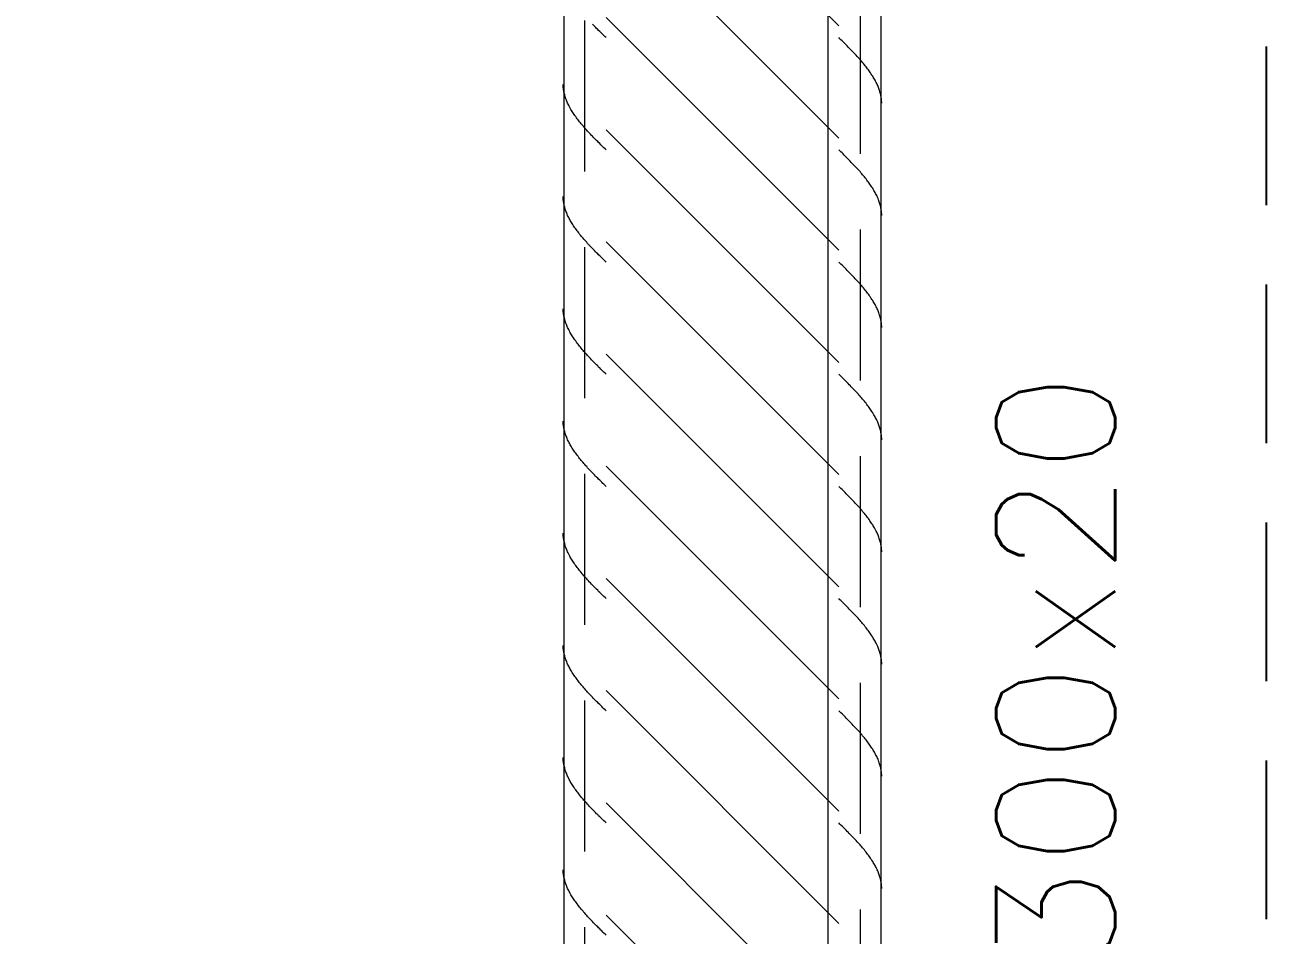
# Model space of a CAD drawing. Extents: x -58 to 5689, y 66 to 4123.
# Drawn here: x 5310.9 to 5428.3, y 3204.2 to 3290.3 of the extents above; entities that cross this region are included whole.
import ezdxf
from ezdxf.xclip import XClip

# ---------------------------------------------------------------- set-up
doc = ezdxf.new("R2010")
doc.units = 0
doc.header["$LTSCALE"] = 30
doc.header["$MEASUREMENT"] = 0
doc.header["$XCLIPFRAME"] = 0
doc.linetypes.add("EJE3-3'$0$DASHED", pattern=[0.75, 0.5, -0.25])
doc.linetypes.add("EJE3-3'$0$RLE-PROYECCION", pattern=[0.71438, 0.47625, -0.23813])
doc.layers.get('0').update_dxf_attribs({"linetype": 'CONTINUOUS'})
doc.layers.add("EJE3-3'$0$CORTES", color=5, linetype='CONTINUOUS')
doc.layers.add("EJE3-3'$0$RLA-ACHURADO", color=30, linetype="EJE3-3'$0$RLE-PROYECCION", lineweight=15, transparency=0.7)
for name, color, linetype, lineweight in [("EJE3-3'$0$RLA-CONTORNO", 30, 'CONTINUOUS', 15), ("EJE3-3'$0$RLA-EJES", 1, 'CONTINUOUS', 9), ("EJE3-3'$0$RLA-TEXTOS-1", 9, 'CONTINUOUS', 9)]:
    doc.layers.add(name, color=color, linetype=linetype, lineweight=lineweight)
doc.styles.add("EJE3-3'$0$RomanS", font='romans.shx', dxfattribs={"height": 11.25})

# ---------------------------------------------------------------- blocks, each defined once
blk = doc.blocks.new("EJE3-3'$0$RLA-COLUMNAS-CAJONES - P_M_ 300x300x20-465985-EJE 3-3_")
at = {"layer": "EJE3-3'$0$RLA-ACHURADO"}
for p, q in [((2582.48, 787), (2582.48, 1103)), ((2608.48, 1103), (2608.48, 787))]:
    blk.add_line(p, q, dxfattribs=at)
blk = doc.blocks.new("EJE3-3'$0$FP_1-EJE 3-3_")
at = {"layer": "EJE3-3'$0$RLA-CONTORNO"}
for p, q in [((2610.48, 787), (2610.48, 1103)), ((2606.58, 1056.73), (2606.48, 1056.83)), ((2606.68, 1056.63), (2606.58, 1056.73)), ((2606.78, 1056.53), (2606.68, 1056.63)), ((2606.88, 1056.43), (2606.78, 1056.53)), ((2606.97, 1056.34), (2606.88, 1056.43)), ((2607.07, 1056.24), (2606.97, 1056.34)), ((2607.17, 1056.14), (2607.07, 1056.24)), ((2607.27, 1056.04), (2607.17, 1056.14)), ((2607.37, 1055.94), (2607.27, 1056.04)), ((2607.46, 1055.84), (2607.37, 1055.94)), ((2607.56, 1055.75), (2607.46, 1055.84)), ((2607.66, 1055.65), (2607.56, 1055.75)), ((2607.75, 1055.55), (2607.66, 1055.65)), ((2607.84, 1055.45), (2607.75, 1055.55)), ((2607.94, 1055.35), (2607.84, 1055.45)), ((2608.03, 1055.26), (2607.94, 1055.35)), ((2608.12, 1055.16), (2608.03, 1055.26)), ((2608.21, 1055.06), (2608.12, 1055.16)), ((2608.3, 1054.96), (2608.21, 1055.06)), ((2608.39, 1054.86), (2608.3, 1054.96)), ((2608.48, 1054.76), (2608.39, 1054.86)), ((2608.56, 1054.67), (2608.48, 1054.76)), ((2608.65, 1054.57), (2608.56, 1054.67)), ((2608.73, 1054.47), (2608.65, 1054.57)), ((2608.81, 1054.37), (2608.73, 1054.47)), ((2608.89, 1054.27), (2608.81, 1054.37)), ((2608.97, 1054.18), (2608.89, 1054.27)), ((2609.05, 1054.08), (2608.97, 1054.18)), ((2609.13, 1053.98), (2609.05, 1054.08)), ((2609.2, 1053.88), (2609.13, 1053.98)), ((2609.28, 1053.78), (2609.2, 1053.88)), ((2609.35, 1053.68), (2609.28, 1053.78)), ((2609.42, 1053.59), (2609.35, 1053.68)), ((2609.48, 1053.49), (2609.42, 1053.59)), ((2609.55, 1053.39), (2609.48, 1053.49)), ((2609.61, 1053.29), (2609.55, 1053.39)), ((2609.68, 1053.19), (2609.61, 1053.29)), ((2609.74, 1053.1), (2609.68, 1053.19)), ((2609.8, 1053), (2609.74, 1053.1)), ((2609.85, 1052.9), (2609.8, 1053)), ((2609.91, 1052.8), (2609.85, 1052.9)), ((2609.96, 1052.7), (2609.91, 1052.8)), ((2610.01, 1052.6), (2609.96, 1052.7)), ((2610.06, 1052.51), (2610.01, 1052.6)), ((2610.1, 1052.41), (2610.06, 1052.51)), ((2610.15, 1052.31), (2610.1, 1052.41)), ((2610.19, 1052.21), (2610.15, 1052.31)), ((2610.23, 1052.11), (2610.19, 1052.21)), ((2610.26, 1052.02), (2610.23, 1052.11)), ((2610.3, 1051.92), (2610.26, 1052.02)), ((2610.33, 1051.82), (2610.3, 1051.92)), ((2610.36, 1051.72), (2610.33, 1051.82)), ((2610.39, 1051.62), (2610.36, 1051.72)), ((2610.41, 1051.52), (2610.39, 1051.62)), ((2610.44, 1051.43), (2610.41, 1051.52)), ((2610.46, 1051.33), (2610.44, 1051.43)), ((2610.48, 1051.23), (2610.46, 1051.33)), ((2610.49, 1051.13), (2610.48, 1051.23)), ((2610.51, 1051.03), (2610.49, 1051.13)), ((2610.52, 1050.94), (2610.51, 1051.03)), ((2610.52, 1050.84), (2610.52, 1050.94)), ((2610.53, 1050.74), (2610.52, 1050.84)), ((2610.53, 1050.64), (2610.53, 1050.74)), ((2606.58, 1046.12), (2606.48, 1046.22)), ((2606.68, 1046.02), (2606.58, 1046.12)), ((2606.78, 1045.93), (2606.68, 1046.02)), ((2606.88, 1045.83), (2606.78, 1045.93)), ((2606.97, 1045.73), (2606.88, 1045.83)), ((2607.07, 1045.63), (2606.97, 1045.73)), ((2607.17, 1045.53), (2607.07, 1045.63)), ((2607.27, 1045.43), (2607.17, 1045.53)), ((2607.37, 1045.34), (2607.27, 1045.43)), ((2607.46, 1045.24), (2607.37, 1045.34)), ((2607.56, 1045.14), (2607.46, 1045.24)), ((2607.66, 1045.04), (2607.56, 1045.14)), ((2607.75, 1044.94), (2607.66, 1045.04)), ((2607.84, 1044.85), (2607.75, 1044.94)), ((2607.94, 1044.75), (2607.84, 1044.85)), ((2608.03, 1044.65), (2607.94, 1044.75)), ((2608.12, 1044.55), (2608.03, 1044.65)), ((2608.21, 1044.45), (2608.12, 1044.55)), ((2608.3, 1044.35), (2608.21, 1044.45)), ((2608.39, 1044.26), (2608.3, 1044.35)), ((2608.48, 1044.16), (2608.39, 1044.26)), ((2608.56, 1044.06), (2608.48, 1044.16)), ((2608.65, 1043.96), (2608.56, 1044.06)), ((2608.73, 1043.86), (2608.65, 1043.96)), ((2608.81, 1043.77), (2608.73, 1043.86)), ((2608.89, 1043.67), (2608.81, 1043.77)), ((2608.97, 1043.57), (2608.89, 1043.67)), ((2609.05, 1043.47), (2608.97, 1043.57)), ((2609.13, 1043.37), (2609.05, 1043.47)), ((2609.2, 1043.27), (2609.13, 1043.37)), ((2609.28, 1043.18), (2609.2, 1043.27)), ((2609.35, 1043.08), (2609.28, 1043.18)), ((2609.42, 1042.98), (2609.35, 1043.08)), ((2609.48, 1042.88), (2609.42, 1042.98)), ((2609.55, 1042.78), (2609.48, 1042.88)), ((2609.61, 1042.69), (2609.55, 1042.78)), ((2609.68, 1042.59), (2609.61, 1042.69)), ((2609.74, 1042.49), (2609.68, 1042.59)), ((2609.8, 1042.39), (2609.74, 1042.49)), ((2609.85, 1042.29), (2609.8, 1042.39)), ((2609.91, 1042.19), (2609.85, 1042.29)), ((2609.96, 1042.1), (2609.91, 1042.19)), ((2610.01, 1042), (2609.96, 1042.1)), ((2610.06, 1041.9), (2610.01, 1042)), ((2610.1, 1041.8), (2610.06, 1041.9)), ((2610.15, 1041.7), (2610.1, 1041.8)), ((2610.19, 1041.61), (2610.15, 1041.7)), ((2610.23, 1041.51), (2610.19, 1041.61)), ((2610.26, 1041.41), (2610.23, 1041.51)), ((2610.3, 1041.31), (2610.26, 1041.41)), ((2610.33, 1041.21), (2610.3, 1041.31)), ((2610.36, 1041.11), (2610.33, 1041.21)), ((2610.39, 1041.02), (2610.36, 1041.11)), ((2610.41, 1040.92), (2610.39, 1041.02)), ((2610.44, 1040.82), (2610.41, 1040.92)), ((2610.46, 1040.72), (2610.44, 1040.82)), ((2610.48, 1040.62), (2610.46, 1040.72)), ((2610.49, 1040.53), (2610.48, 1040.62)), ((2610.51, 1040.43), (2610.49, 1040.53)), ((2610.52, 1040.33), (2610.51, 1040.43)), ((2610.52, 1040.23), (2610.52, 1040.33)), ((2610.53, 1040.13), (2610.52, 1040.23)), ((2610.53, 1040.03), (2610.53, 1040.13)), ((2606.58, 1035.51), (2606.48, 1035.61)), ((2606.68, 1035.42), (2606.58, 1035.51)), ((2606.78, 1035.32), (2606.68, 1035.42)), ((2606.88, 1035.22), (2606.78, 1035.32)), ((2606.97, 1035.12), (2606.88, 1035.22)), ((2607.07, 1035.02), (2606.97, 1035.12)), ((2607.17, 1034.93), (2607.07, 1035.02)), ((2607.27, 1034.83), (2607.17, 1034.93)), ((2607.37, 1034.73), (2607.27, 1034.83)), ((2607.46, 1034.63), (2607.37, 1034.73)), ((2607.56, 1034.53), (2607.46, 1034.63)), ((2607.66, 1034.43), (2607.56, 1034.53)), ((2607.75, 1034.34), (2607.66, 1034.43)), ((2607.84, 1034.24), (2607.75, 1034.34)), ((2607.94, 1034.14), (2607.84, 1034.24)), ((2608.03, 1034.04), (2607.94, 1034.14)), ((2608.12, 1033.94), (2608.03, 1034.04)), ((2608.21, 1033.85), (2608.12, 1033.94)), ((2608.3, 1033.75), (2608.21, 1033.85)), ((2608.39, 1033.65), (2608.3, 1033.75)), ((2608.48, 1033.55), (2608.39, 1033.65)), ((2608.56, 1033.45), (2608.48, 1033.55)), ((2608.65, 1033.35), (2608.56, 1033.45)), ((2608.73, 1033.26), (2608.65, 1033.35)), ((2608.81, 1033.16), (2608.73, 1033.26)), ((2608.89, 1033.06), (2608.81, 1033.16)), ((2608.97, 1032.96), (2608.89, 1033.06)), ((2609.05, 1032.86), (2608.97, 1032.96)), ((2609.13, 1032.77), (2609.05, 1032.86)), ((2609.2, 1032.67), (2609.13, 1032.77)), ((2609.28, 1032.57), (2609.2, 1032.67)), ((2609.35, 1032.47), (2609.28, 1032.57)), ((2609.42, 1032.37), (2609.35, 1032.47)), ((2609.48, 1032.28), (2609.42, 1032.37)), ((2609.55, 1032.18), (2609.48, 1032.28)), ((2609.61, 1032.08), (2609.55, 1032.18)), ((2609.68, 1031.98), (2609.61, 1032.08)), ((2609.74, 1031.88), (2609.68, 1031.98)), ((2609.8, 1031.78), (2609.74, 1031.88)), ((2609.85, 1031.69), (2609.8, 1031.78)), ((2609.91, 1031.59), (2609.85, 1031.69)), ((2609.96, 1031.49), (2609.91, 1031.59)), ((2610.01, 1031.39), (2609.96, 1031.49)), ((2610.06, 1031.29), (2610.01, 1031.39)), ((2610.1, 1031.2), (2610.06, 1031.29)), ((2610.15, 1031.1), (2610.1, 1031.2)), ((2610.19, 1031), (2610.15, 1031.1)), ((2610.23, 1030.9), (2610.19, 1031)), ((2610.26, 1030.8), (2610.23, 1030.9)), ((2610.3, 1030.7), (2610.26, 1030.8)), ((2610.33, 1030.61), (2610.3, 1030.7)), ((2610.36, 1030.51), (2610.33, 1030.61)), ((2610.39, 1030.41), (2610.36, 1030.51)), ((2610.41, 1030.31), (2610.39, 1030.41)), ((2610.44, 1030.21), (2610.41, 1030.31)), ((2610.46, 1030.12), (2610.44, 1030.21)), ((2610.48, 1030.02), (2610.46, 1030.12)), ((2610.49, 1029.92), (2610.48, 1030.02)), ((2610.51, 1029.82), (2610.49, 1029.92)), ((2610.52, 1029.72), (2610.51, 1029.82)), ((2610.52, 1029.62), (2610.52, 1029.72)), ((2610.53, 1029.53), (2610.52, 1029.62)), ((2610.53, 1029.43), (2610.53, 1029.53)), ((2606.58, 1024.91), (2606.48, 1025.01)), ((2606.68, 1024.81), (2606.58, 1024.91)), ((2606.78, 1024.71), (2606.68, 1024.81)), ((2606.88, 1024.61), (2606.78, 1024.71)), ((2606.97, 1024.52), (2606.88, 1024.61)), ((2607.07, 1024.42), (2606.97, 1024.52)), ((2607.17, 1024.32), (2607.07, 1024.42)), ((2607.27, 1024.22), (2607.17, 1024.32)), ((2607.37, 1024.12), (2607.27, 1024.22)), ((2607.46, 1024.02), (2607.37, 1024.12)), ((2607.56, 1023.93), (2607.46, 1024.02)), ((2607.66, 1023.83), (2607.56, 1023.93)), ((2607.75, 1023.73), (2607.66, 1023.83)), ((2607.84, 1023.63), (2607.75, 1023.73)), ((2607.94, 1023.53), (2607.84, 1023.63)), ((2608.03, 1023.44), (2607.94, 1023.53)), ((2608.12, 1023.34), (2608.03, 1023.44)), ((2608.21, 1023.24), (2608.12, 1023.34)), ((2608.3, 1023.14), (2608.21, 1023.24)), ((2608.39, 1023.04), (2608.3, 1023.14)), ((2608.48, 1022.94), (2608.39, 1023.04)), ((2608.56, 1022.85), (2608.48, 1022.94)), ((2608.65, 1022.75), (2608.56, 1022.85)), ((2608.73, 1022.65), (2608.65, 1022.75)), ((2608.81, 1022.55), (2608.73, 1022.65)), ((2608.89, 1022.45), (2608.81, 1022.55)), ((2608.97, 1022.36), (2608.89, 1022.45)), ((2609.05, 1022.26), (2608.97, 1022.36)), ((2609.13, 1022.16), (2609.05, 1022.26)), ((2609.2, 1022.06), (2609.13, 1022.16)), ((2609.28, 1021.96), (2609.2, 1022.06)), ((2609.35, 1021.86), (2609.28, 1021.96)), ((2609.42, 1021.77), (2609.35, 1021.86)), ((2609.48, 1021.67), (2609.42, 1021.77)), ((2609.55, 1021.57), (2609.48, 1021.67)), ((2609.61, 1021.47), (2609.55, 1021.57)), ((2609.68, 1021.37), (2609.61, 1021.47)), ((2609.74, 1021.28), (2609.68, 1021.37)), ((2609.8, 1021.18), (2609.74, 1021.28)), ((2609.85, 1021.08), (2609.8, 1021.18)), ((2609.91, 1020.98), (2609.85, 1021.08)), ((2609.96, 1020.88), (2609.91, 1020.98)), ((2610.01, 1020.78), (2609.96, 1020.88)), ((2610.06, 1020.69), (2610.01, 1020.78)), ((2610.1, 1020.59), (2610.06, 1020.69)), ((2610.15, 1020.49), (2610.1, 1020.59)), ((2610.19, 1020.39), (2610.15, 1020.49)), ((2610.23, 1020.29), (2610.19, 1020.39)), ((2610.26, 1020.2), (2610.23, 1020.29)), ((2610.3, 1020.1), (2610.26, 1020.2)), ((2610.33, 1020), (2610.3, 1020.1)), ((2610.36, 1019.9), (2610.33, 1020)), ((2610.39, 1019.8), (2610.36, 1019.9)), ((2610.41, 1019.7), (2610.39, 1019.8)), ((2610.44, 1019.61), (2610.41, 1019.7)), ((2610.46, 1019.51), (2610.44, 1019.61)), ((2610.48, 1019.41), (2610.46, 1019.51)), ((2610.49, 1019.31), (2610.48, 1019.41)), ((2610.51, 1019.21), (2610.49, 1019.31)), ((2610.52, 1019.12), (2610.51, 1019.21)), ((2610.52, 1019.02), (2610.52, 1019.12)), ((2610.53, 1018.92), (2610.52, 1019.02)), ((2610.53, 1018.82), (2610.53, 1018.92)), ((2606.58, 1014.3), (2606.48, 1014.4)), ((2606.68, 1014.2), (2606.58, 1014.3)), ((2606.78, 1014.11), (2606.68, 1014.2)), ((2606.88, 1014.01), (2606.78, 1014.11)), ((2606.97, 1013.91), (2606.88, 1014.01)), ((2607.07, 1013.81), (2606.97, 1013.91)), ((2607.17, 1013.71), (2607.07, 1013.81)), ((2607.27, 1013.61), (2607.17, 1013.71)), ((2607.37, 1013.52), (2607.27, 1013.61)), ((2607.46, 1013.42), (2607.37, 1013.52)), ((2607.56, 1013.32), (2607.46, 1013.42)), ((2607.66, 1013.22), (2607.56, 1013.32)), ((2607.75, 1013.12), (2607.66, 1013.22)), ((2607.84, 1013.03), (2607.75, 1013.12)), ((2607.94, 1012.93), (2607.84, 1013.03)), ((2608.03, 1012.83), (2607.94, 1012.93)), ((2608.12, 1012.73), (2608.03, 1012.83)), ((2608.21, 1012.63), (2608.12, 1012.73)), ((2608.3, 1012.53), (2608.21, 1012.63)), ((2608.39, 1012.44), (2608.3, 1012.53)), ((2608.48, 1012.34), (2608.39, 1012.44)), ((2608.56, 1012.24), (2608.48, 1012.34)), ((2608.65, 1012.14), (2608.56, 1012.24)), ((2608.73, 1012.04), (2608.65, 1012.14)), ((2608.81, 1011.95), (2608.73, 1012.04)), ((2608.89, 1011.85), (2608.81, 1011.95)), ((2608.97, 1011.75), (2608.89, 1011.85)), ((2609.05, 1011.65), (2608.97, 1011.75)), ((2609.13, 1011.55), (2609.05, 1011.65)), ((2609.2, 1011.45), (2609.13, 1011.55)), ((2609.28, 1011.36), (2609.2, 1011.45)), ((2609.35, 1011.26), (2609.28, 1011.36)), ((2609.42, 1011.16), (2609.35, 1011.26)), ((2609.48, 1011.06), (2609.42, 1011.16)), ((2609.55, 1010.96), (2609.48, 1011.06)), ((2609.61, 1010.87), (2609.55, 1010.96)), ((2609.68, 1010.77), (2609.61, 1010.87)), ((2609.74, 1010.67), (2609.68, 1010.77)), ((2609.8, 1010.57), (2609.74, 1010.67)), ((2609.85, 1010.47), (2609.8, 1010.57)), ((2609.91, 1010.37), (2609.85, 1010.47)), ((2609.96, 1010.28), (2609.91, 1010.37)), ((2610.01, 1010.18), (2609.96, 1010.28)), ((2610.06, 1010.08), (2610.01, 1010.18)), ((2610.1, 1009.98), (2610.06, 1010.08)), ((2610.15, 1009.88), (2610.1, 1009.98)), ((2610.19, 1009.79), (2610.15, 1009.88)), ((2610.23, 1009.69), (2610.19, 1009.79)), ((2610.26, 1009.59), (2610.23, 1009.69)), ((2610.3, 1009.49), (2610.26, 1009.59)), ((2610.33, 1009.39), (2610.3, 1009.49)), ((2610.36, 1009.29), (2610.33, 1009.39)), ((2610.39, 1009.2), (2610.36, 1009.29)), ((2610.41, 1009.1), (2610.39, 1009.2)), ((2610.44, 1009), (2610.41, 1009.1)), ((2610.46, 1008.9), (2610.44, 1009)), ((2610.48, 1008.8), (2610.46, 1008.9)), ((2610.49, 1008.71), (2610.48, 1008.8)), ((2610.51, 1008.61), (2610.49, 1008.71)), ((2610.52, 1008.51), (2610.51, 1008.61)), ((2610.52, 1008.41), (2610.52, 1008.51)), ((2610.53, 1008.31), (2610.52, 1008.41)), ((2610.53, 1008.21), (2610.53, 1008.31)), ((2606.58, 1003.69), (2606.48, 1003.79)), ((2606.68, 1003.6), (2606.58, 1003.69)), ((2606.78, 1003.5), (2606.68, 1003.6)), ((2606.88, 1003.4), (2606.78, 1003.5)), ((2606.97, 1003.3), (2606.88, 1003.4)), ((2607.07, 1003.2), (2606.97, 1003.3)), ((2607.17, 1003.11), (2607.07, 1003.2)), ((2607.27, 1003.01), (2607.17, 1003.11)), ((2607.37, 1002.91), (2607.27, 1003.01)), ((2607.46, 1002.81), (2607.37, 1002.91)), ((2607.56, 1002.71), (2607.46, 1002.81)), ((2607.66, 1002.62), (2607.56, 1002.71)), ((2607.75, 1002.52), (2607.66, 1002.62)), ((2607.84, 1002.42), (2607.75, 1002.52)), ((2607.94, 1002.32), (2607.84, 1002.42)), ((2608.03, 1002.22), (2607.94, 1002.32)), ((2608.12, 1002.12), (2608.03, 1002.22)), ((2608.21, 1002.03), (2608.12, 1002.12)), ((2608.3, 1001.93), (2608.21, 1002.03)), ((2608.39, 1001.83), (2608.3, 1001.93)), ((2608.48, 1001.73), (2608.39, 1001.83)), ((2608.56, 1001.63), (2608.48, 1001.73)), ((2608.65, 1001.54), (2608.56, 1001.63)), ((2608.73, 1001.44), (2608.65, 1001.54)), ((2608.81, 1001.34), (2608.73, 1001.44)), ((2608.89, 1001.24), (2608.81, 1001.34)), ((2608.97, 1001.14), (2608.89, 1001.24)), ((2609.05, 1001.04), (2608.97, 1001.14)), ((2609.13, 1000.95), (2609.05, 1001.04)), ((2609.2, 1000.85), (2609.13, 1000.95)), ((2609.28, 1000.75), (2609.2, 1000.85)), ((2609.35, 1000.65), (2609.28, 1000.75)), ((2609.42, 1000.55), (2609.35, 1000.65)), ((2609.48, 1000.46), (2609.42, 1000.55)), ((2609.55, 1000.36), (2609.48, 1000.46)), ((2609.61, 1000.26), (2609.55, 1000.36)), ((2609.68, 1000.16), (2609.61, 1000.26)), ((2609.74, 1000.06), (2609.68, 1000.16)), ((2609.8, 999.96), (2609.74, 1000.06)), ((2609.85, 999.87), (2609.8, 999.96)), ((2609.91, 999.77), (2609.85, 999.87)), ((2609.96, 999.67), (2609.91, 999.77)), ((2610.01, 999.57), (2609.96, 999.67)), ((2610.06, 999.47), (2610.01, 999.57)), ((2610.1, 999.38), (2610.06, 999.47)), ((2610.15, 999.28), (2610.1, 999.38)), ((2610.19, 999.18), (2610.15, 999.28)), ((2610.23, 999.08), (2610.19, 999.18)), ((2610.26, 998.98), (2610.23, 999.08)), ((2610.3, 998.88), (2610.26, 998.98)), ((2610.33, 998.79), (2610.3, 998.88)), ((2610.36, 998.69), (2610.33, 998.79)), ((2610.39, 998.59), (2610.36, 998.69)), ((2610.41, 998.49), (2610.39, 998.59)), ((2610.44, 998.39), (2610.41, 998.49)), ((2610.46, 998.3), (2610.44, 998.39)), ((2610.48, 998.2), (2610.46, 998.3)), ((2610.49, 998.1), (2610.48, 998.2)), ((2610.51, 998), (2610.49, 998.1)), ((2610.52, 997.9), (2610.51, 998)), ((2610.52, 997.8), (2610.52, 997.9)), ((2610.53, 997.71), (2610.52, 997.8)), ((2610.53, 997.61), (2610.53, 997.71)), ((2606.58, 993.09), (2606.48, 993.19)), ((2606.68, 992.99), (2606.58, 993.09)), ((2606.78, 992.89), (2606.68, 992.99)), ((2606.88, 992.79), (2606.78, 992.89)), ((2606.97, 992.7), (2606.88, 992.79)), ((2607.07, 992.6), (2606.97, 992.7)), ((2607.17, 992.5), (2607.07, 992.6)), ((2607.27, 992.4), (2607.17, 992.5)), ((2607.37, 992.3), (2607.27, 992.4)), ((2607.46, 992.2), (2607.37, 992.3)), ((2607.56, 992.11), (2607.46, 992.2)), ((2607.66, 992.01), (2607.56, 992.11)), ((2607.75, 991.91), (2607.66, 992.01)), ((2607.84, 991.81), (2607.75, 991.91)), ((2607.94, 991.71), (2607.84, 991.81)), ((2608.03, 991.62), (2607.94, 991.71)), ((2608.12, 991.52), (2608.03, 991.62)), ((2608.21, 991.42), (2608.12, 991.52)), ((2608.3, 991.32), (2608.21, 991.42)), ((2608.39, 991.22), (2608.3, 991.32)), ((2608.48, 991.12), (2608.39, 991.22)), ((2608.56, 991.03), (2608.48, 991.12)), ((2608.65, 990.93), (2608.56, 991.03)), ((2608.73, 990.83), (2608.65, 990.93)), ((2608.81, 990.73), (2608.73, 990.83)), ((2608.89, 990.63), (2608.81, 990.73)), ((2608.97, 990.54), (2608.89, 990.63)), ((2609.05, 990.44), (2608.97, 990.54)), ((2609.13, 990.34), (2609.05, 990.44)), ((2609.2, 990.24), (2609.13, 990.34)), ((2609.28, 990.14), (2609.2, 990.24)), ((2609.35, 990.04), (2609.28, 990.14)), ((2609.42, 989.95), (2609.35, 990.04)), ((2609.48, 989.85), (2609.42, 989.95)), ((2609.55, 989.75), (2609.48, 989.85)), ((2609.61, 989.65), (2609.55, 989.75)), ((2609.68, 989.55), (2609.61, 989.65)), ((2609.74, 989.46), (2609.68, 989.55)), ((2609.8, 989.36), (2609.74, 989.46)), ((2609.85, 989.26), (2609.8, 989.36)), ((2609.91, 989.16), (2609.85, 989.26)), ((2609.96, 989.06), (2609.91, 989.16)), ((2610.01, 988.97), (2609.96, 989.06)), ((2610.06, 988.87), (2610.01, 988.97)), ((2610.1, 988.77), (2610.06, 988.87)), ((2610.15, 988.67), (2610.1, 988.77)), ((2610.19, 988.57), (2610.15, 988.67)), ((2610.23, 988.47), (2610.19, 988.57)), ((2610.26, 988.38), (2610.23, 988.47)), ((2610.3, 988.28), (2610.26, 988.38)), ((2610.33, 988.18), (2610.3, 988.28)), ((2610.36, 988.08), (2610.33, 988.18)), ((2610.39, 987.98), (2610.36, 988.08)), ((2610.41, 987.89), (2610.39, 987.98)), ((2610.44, 987.79), (2610.41, 987.89)), ((2610.46, 987.69), (2610.44, 987.79)), ((2610.48, 987.59), (2610.46, 987.69)), ((2610.49, 987.49), (2610.48, 987.59)), ((2610.51, 987.39), (2610.49, 987.49)), ((2610.52, 987.3), (2610.51, 987.39)), ((2610.52, 987.2), (2610.52, 987.3)), ((2610.53, 987.1), (2610.52, 987.2)), ((2610.53, 987), (2610.53, 987.1)), ((2606.58, 982.48), (2606.48, 982.58)), ((2606.68, 982.38), (2606.58, 982.48)), ((2606.78, 982.29), (2606.68, 982.38)), ((2606.88, 982.19), (2606.78, 982.29)), ((2606.97, 982.09), (2606.88, 982.19)), ((2607.07, 981.99), (2606.97, 982.09)), ((2607.17, 981.89), (2607.07, 981.99)), ((2607.27, 981.79), (2607.17, 981.89)), ((2607.37, 981.7), (2607.27, 981.79)), ((2607.46, 981.6), (2607.37, 981.7)), ((2607.56, 981.5), (2607.46, 981.6)), ((2607.66, 981.4), (2607.56, 981.5)), ((2607.75, 981.3), (2607.66, 981.4)), ((2607.84, 981.21), (2607.75, 981.3)), ((2607.94, 981.11), (2607.84, 981.21)), ((2608.03, 981.01), (2607.94, 981.11)), ((2608.12, 980.91), (2608.03, 981.01)), ((2608.21, 980.81), (2608.12, 980.91)), ((2608.3, 980.71), (2608.21, 980.81)), ((2608.39, 980.62), (2608.3, 980.71)), ((2608.48, 980.52), (2608.39, 980.62)), ((2608.56, 980.42), (2608.48, 980.52)), ((2608.65, 980.32), (2608.56, 980.42)), ((2608.73, 980.22), (2608.65, 980.32)), ((2608.81, 980.13), (2608.73, 980.22)), ((2608.89, 980.03), (2608.81, 980.13)), ((2608.97, 979.93), (2608.89, 980.03)), ((2609.05, 979.83), (2608.97, 979.93)), ((2609.13, 979.73), (2609.05, 979.83)), ((2609.2, 979.63), (2609.13, 979.73)), ((2609.28, 979.54), (2609.2, 979.63)), ((2609.35, 979.44), (2609.28, 979.54)), ((2609.42, 979.34), (2609.35, 979.44)), ((2609.48, 979.24), (2609.42, 979.34)), ((2609.55, 979.14), (2609.48, 979.24)), ((2609.61, 979.05), (2609.55, 979.14)), ((2609.68, 978.95), (2609.61, 979.05)), ((2609.74, 978.85), (2609.68, 978.95)), ((2609.8, 978.75), (2609.74, 978.85)), ((2609.85, 978.65), (2609.8, 978.75)), ((2609.91, 978.55), (2609.85, 978.65)), ((2609.96, 978.46), (2609.91, 978.55)), ((2610.01, 978.36), (2609.96, 978.46)), ((2610.06, 978.26), (2610.01, 978.36)), ((2610.1, 978.16), (2610.06, 978.26)), ((2610.15, 978.06), (2610.1, 978.16)), ((2610.19, 977.97), (2610.15, 978.06)), ((2610.23, 977.87), (2610.19, 977.97)), ((2610.26, 977.77), (2610.23, 977.87)), ((2610.3, 977.67), (2610.26, 977.77)), ((2610.33, 977.57), (2610.3, 977.67)), ((2610.36, 977.47), (2610.33, 977.57)), ((2610.39, 977.38), (2610.36, 977.47)), ((2610.41, 977.28), (2610.39, 977.38)), ((2610.44, 977.18), (2610.41, 977.28)), ((2610.46, 977.08), (2610.44, 977.18)), ((2610.48, 976.98), (2610.46, 977.08)), ((2610.49, 976.89), (2610.48, 976.98)), ((2610.51, 976.79), (2610.49, 976.89)), ((2610.52, 976.69), (2610.51, 976.79)), ((2610.52, 976.59), (2610.52, 976.69)), ((2610.53, 976.49), (2610.52, 976.59)), ((2610.53, 976.39), (2610.53, 976.49))]:
    blk.add_line(p, q, dxfattribs=at)
blk = doc.blocks.new("EJE3-3'$0$FP_2-EJE 3-3_")
at = {"layer": "EJE3-3'$0$RLA-CONTORNO"}
for p, q in [((2580.48, 1103), (2580.48, 838.02)), ((2583.3, 1058), (2583.2, 1058.1)), ((2583.39, 1057.91), (2583.3, 1058)), ((2583.49, 1057.81), (2583.39, 1057.91)), ((2583.59, 1057.71), (2583.49, 1057.81)), ((2583.69, 1057.61), (2583.59, 1057.71)), ((2583.78, 1057.51), (2583.69, 1057.61)), ((2583.88, 1057.42), (2583.78, 1057.51)), ((2583.98, 1057.32), (2583.88, 1057.42)), ((2584.08, 1057.22), (2583.98, 1057.32)), ((2584.18, 1057.12), (2584.08, 1057.22)), ((2584.28, 1057.02), (2584.18, 1057.12)), ((2584.38, 1056.92), (2584.28, 1057.02)), ((2584.48, 1056.83), (2584.38, 1056.92)), ((2580.42, 1052.31), (2580.42, 1052.4)), ((2580.43, 1052.21), (2580.42, 1052.31)), ((2580.44, 1052.11), (2580.43, 1052.21)), ((2580.45, 1052.01), (2580.44, 1052.11)), ((2580.46, 1051.91), (2580.45, 1052.01)), ((2580.48, 1051.82), (2580.46, 1051.91)), ((2580.5, 1051.72), (2580.48, 1051.82)), ((2580.52, 1051.62), (2580.5, 1051.72)), ((2580.54, 1051.52), (2580.52, 1051.62)), ((2580.57, 1051.42), (2580.54, 1051.52)), ((2580.59, 1051.32), (2580.57, 1051.42)), ((2580.62, 1051.23), (2580.59, 1051.32)), ((2580.66, 1051.13), (2580.62, 1051.23)), ((2580.69, 1051.03), (2580.66, 1051.13)), ((2580.73, 1050.93), (2580.69, 1051.03)), ((2580.77, 1050.83), (2580.73, 1050.93)), ((2580.81, 1050.74), (2580.77, 1050.83)), ((2580.85, 1050.64), (2580.81, 1050.74)), ((2580.9, 1050.54), (2580.85, 1050.64)), ((2580.95, 1050.44), (2580.9, 1050.54)), ((2581, 1050.34), (2580.95, 1050.44)), ((2581.05, 1050.24), (2581, 1050.34)), ((2581.1, 1050.15), (2581.05, 1050.24)), ((2581.16, 1050.05), (2581.1, 1050.15)), ((2581.22, 1049.95), (2581.16, 1050.05)), ((2581.28, 1049.85), (2581.22, 1049.95)), ((2581.34, 1049.75), (2581.28, 1049.85)), ((2581.4, 1049.66), (2581.34, 1049.75)), ((2581.47, 1049.56), (2581.4, 1049.66)), ((2581.54, 1049.46), (2581.47, 1049.56)), ((2581.61, 1049.36), (2581.54, 1049.46)), ((2581.68, 1049.26), (2581.61, 1049.36)), ((2581.75, 1049.16), (2581.68, 1049.26)), ((2581.83, 1049.07), (2581.75, 1049.16)), ((2581.9, 1048.97), (2581.83, 1049.07)), ((2581.98, 1048.87), (2581.9, 1048.97)), ((2582.06, 1048.77), (2581.98, 1048.87)), ((2582.14, 1048.67), (2582.06, 1048.77)), ((2582.22, 1048.58), (2582.14, 1048.67)), ((2582.31, 1048.48), (2582.22, 1048.58)), ((2582.39, 1048.38), (2582.31, 1048.48)), ((2582.48, 1048.28), (2582.39, 1048.38)), ((2582.56, 1048.18), (2582.48, 1048.28)), ((2582.65, 1048.09), (2582.56, 1048.18)), ((2582.74, 1047.99), (2582.65, 1048.09)), ((2582.83, 1047.89), (2582.74, 1047.99)), ((2582.92, 1047.79), (2582.83, 1047.89)), ((2583.02, 1047.69), (2582.92, 1047.79)), ((2583.11, 1047.59), (2583.02, 1047.69)), ((2583.2, 1047.5), (2583.11, 1047.59)), ((2583.3, 1047.4), (2583.2, 1047.5)), ((2583.39, 1047.3), (2583.3, 1047.4)), ((2583.49, 1047.2), (2583.39, 1047.3)), ((2583.59, 1047.1), (2583.49, 1047.2)), ((2583.69, 1047.01), (2583.59, 1047.1)), ((2583.78, 1046.91), (2583.69, 1047.01)), ((2583.88, 1046.81), (2583.78, 1046.91)), ((2583.98, 1046.71), (2583.88, 1046.81)), ((2584.08, 1046.61), (2583.98, 1046.71)), ((2584.18, 1046.51), (2584.08, 1046.61)), ((2584.28, 1046.42), (2584.18, 1046.51)), ((2584.38, 1046.32), (2584.28, 1046.42)), ((2584.48, 1046.22), (2584.38, 1046.32)), ((2580.42, 1041.7), (2580.42, 1041.8)), ((2580.43, 1041.6), (2580.42, 1041.7)), ((2580.44, 1041.5), (2580.43, 1041.6)), ((2580.45, 1041.41), (2580.44, 1041.5)), ((2580.46, 1041.31), (2580.45, 1041.41)), ((2580.48, 1041.21), (2580.46, 1041.31)), ((2580.5, 1041.11), (2580.48, 1041.21)), ((2580.52, 1041.01), (2580.5, 1041.11)), ((2580.54, 1040.91), (2580.52, 1041.01)), ((2580.57, 1040.82), (2580.54, 1040.91)), ((2580.59, 1040.72), (2580.57, 1040.82)), ((2580.62, 1040.62), (2580.59, 1040.72)), ((2580.66, 1040.52), (2580.62, 1040.62)), ((2580.69, 1040.42), (2580.66, 1040.52)), ((2580.73, 1040.33), (2580.69, 1040.42)), ((2580.77, 1040.23), (2580.73, 1040.33)), ((2580.81, 1040.13), (2580.77, 1040.23)), ((2580.85, 1040.03), (2580.81, 1040.13)), ((2580.9, 1039.93), (2580.85, 1040.03)), ((2580.95, 1039.83), (2580.9, 1039.93)), ((2581, 1039.74), (2580.95, 1039.83)), ((2581.05, 1039.64), (2581, 1039.74)), ((2581.1, 1039.54), (2581.05, 1039.64)), ((2581.16, 1039.44), (2581.1, 1039.54)), ((2581.22, 1039.34), (2581.16, 1039.44)), ((2581.28, 1039.25), (2581.22, 1039.34)), ((2581.34, 1039.15), (2581.28, 1039.25)), ((2581.4, 1039.05), (2581.34, 1039.15)), ((2581.47, 1038.95), (2581.4, 1039.05)), ((2581.54, 1038.85), (2581.47, 1038.95)), ((2581.61, 1038.75), (2581.54, 1038.85)), ((2581.68, 1038.66), (2581.61, 1038.75)), ((2581.75, 1038.56), (2581.68, 1038.66)), ((2581.83, 1038.46), (2581.75, 1038.56)), ((2581.9, 1038.36), (2581.83, 1038.46)), ((2581.98, 1038.26), (2581.9, 1038.36)), ((2582.06, 1038.17), (2581.98, 1038.26)), ((2582.14, 1038.07), (2582.06, 1038.17)), ((2582.22, 1037.97), (2582.14, 1038.07)), ((2582.31, 1037.87), (2582.22, 1037.97)), ((2582.39, 1037.77), (2582.31, 1037.87)), ((2582.48, 1037.67), (2582.39, 1037.77)), ((2582.56, 1037.58), (2582.48, 1037.67)), ((2582.65, 1037.48), (2582.56, 1037.58)), ((2582.74, 1037.38), (2582.65, 1037.48)), ((2582.83, 1037.28), (2582.74, 1037.38)), ((2582.92, 1037.18), (2582.83, 1037.28)), ((2583.02, 1037.09), (2582.92, 1037.18)), ((2583.11, 1036.99), (2583.02, 1037.09)), ((2583.2, 1036.89), (2583.11, 1036.99)), ((2583.3, 1036.79), (2583.2, 1036.89)), ((2583.39, 1036.69), (2583.3, 1036.79)), ((2583.49, 1036.59), (2583.39, 1036.69)), ((2583.59, 1036.5), (2583.49, 1036.59)), ((2583.69, 1036.4), (2583.59, 1036.5)), ((2583.78, 1036.3), (2583.69, 1036.4)), ((2583.88, 1036.2), (2583.78, 1036.3)), ((2583.98, 1036.1), (2583.88, 1036.2)), ((2584.08, 1036.01), (2583.98, 1036.1)), ((2584.18, 1035.91), (2584.08, 1036.01)), ((2584.28, 1035.81), (2584.18, 1035.91)), ((2584.38, 1035.71), (2584.28, 1035.81)), ((2584.48, 1035.61), (2584.38, 1035.71)), ((2580.42, 1031.09), (2580.42, 1031.19)), ((2580.43, 1031), (2580.42, 1031.09)), ((2580.44, 1030.9), (2580.43, 1031)), ((2580.45, 1030.8), (2580.44, 1030.9)), ((2580.46, 1030.7), (2580.45, 1030.8)), ((2580.48, 1030.6), (2580.46, 1030.7)), ((2580.5, 1030.5), (2580.48, 1030.6)), ((2580.52, 1030.41), (2580.5, 1030.5)), ((2580.54, 1030.31), (2580.52, 1030.41)), ((2580.57, 1030.21), (2580.54, 1030.31)), ((2580.59, 1030.11), (2580.57, 1030.21)), ((2580.62, 1030.01), (2580.59, 1030.11)), ((2580.66, 1029.92), (2580.62, 1030.01)), ((2580.69, 1029.82), (2580.66, 1029.92)), ((2580.73, 1029.72), (2580.69, 1029.82)), ((2580.77, 1029.62), (2580.73, 1029.72)), ((2580.81, 1029.52), (2580.77, 1029.62)), ((2580.85, 1029.42), (2580.81, 1029.52)), ((2580.9, 1029.33), (2580.85, 1029.42)), ((2580.95, 1029.23), (2580.9, 1029.33)), ((2581, 1029.13), (2580.95, 1029.23)), ((2581.05, 1029.03), (2581, 1029.13)), ((2581.1, 1028.93), (2581.05, 1029.03)), ((2581.16, 1028.84), (2581.1, 1028.93)), ((2581.22, 1028.74), (2581.16, 1028.84)), ((2581.28, 1028.64), (2581.22, 1028.74)), ((2581.34, 1028.54), (2581.28, 1028.64)), ((2581.4, 1028.44), (2581.34, 1028.54)), ((2581.47, 1028.34), (2581.4, 1028.44)), ((2581.54, 1028.25), (2581.47, 1028.34)), ((2581.61, 1028.15), (2581.54, 1028.25)), ((2581.68, 1028.05), (2581.61, 1028.15)), ((2581.75, 1027.95), (2581.68, 1028.05)), ((2581.83, 1027.85), (2581.75, 1027.95)), ((2581.9, 1027.76), (2581.83, 1027.85)), ((2581.98, 1027.66), (2581.9, 1027.76)), ((2582.06, 1027.56), (2581.98, 1027.66)), ((2582.14, 1027.46), (2582.06, 1027.56)), ((2582.22, 1027.36), (2582.14, 1027.46)), ((2582.31, 1027.26), (2582.22, 1027.36)), ((2582.39, 1027.17), (2582.31, 1027.26)), ((2582.48, 1027.07), (2582.39, 1027.17)), ((2582.56, 1026.97), (2582.48, 1027.07)), ((2582.65, 1026.87), (2582.56, 1026.97)), ((2582.74, 1026.77), (2582.65, 1026.87)), ((2582.83, 1026.68), (2582.74, 1026.77)), ((2582.92, 1026.58), (2582.83, 1026.68)), ((2583.02, 1026.48), (2582.92, 1026.58)), ((2583.11, 1026.38), (2583.02, 1026.48)), ((2583.2, 1026.28), (2583.11, 1026.38)), ((2583.3, 1026.18), (2583.2, 1026.28)), ((2583.39, 1026.09), (2583.3, 1026.18)), ((2583.49, 1025.99), (2583.39, 1026.09)), ((2583.59, 1025.89), (2583.49, 1025.99)), ((2583.69, 1025.79), (2583.59, 1025.89)), ((2583.78, 1025.69), (2583.69, 1025.79)), ((2583.88, 1025.6), (2583.78, 1025.69)), ((2583.98, 1025.5), (2583.88, 1025.6)), ((2584.08, 1025.4), (2583.98, 1025.5)), ((2584.18, 1025.3), (2584.08, 1025.4)), ((2584.28, 1025.2), (2584.18, 1025.3)), ((2584.38, 1025.1), (2584.28, 1025.2)), ((2584.48, 1025.01), (2584.38, 1025.1)), ((2580.42, 1020.49), (2580.42, 1020.58)), ((2580.43, 1020.39), (2580.42, 1020.49)), ((2580.44, 1020.29), (2580.43, 1020.39)), ((2580.45, 1020.19), (2580.44, 1020.29)), ((2580.46, 1020.09), (2580.45, 1020.19)), ((2580.48, 1020), (2580.46, 1020.09)), ((2580.5, 1019.9), (2580.48, 1020)), ((2580.52, 1019.8), (2580.5, 1019.9)), ((2580.54, 1019.7), (2580.52, 1019.8)), ((2580.57, 1019.6), (2580.54, 1019.7)), ((2580.59, 1019.5), (2580.57, 1019.6)), ((2580.62, 1019.41), (2580.59, 1019.5)), ((2580.66, 1019.31), (2580.62, 1019.41)), ((2580.69, 1019.21), (2580.66, 1019.31)), ((2580.73, 1019.11), (2580.69, 1019.21)), ((2580.77, 1019.01), (2580.73, 1019.11)), ((2580.81, 1018.92), (2580.77, 1019.01)), ((2580.85, 1018.82), (2580.81, 1018.92)), ((2580.9, 1018.72), (2580.85, 1018.82)), ((2580.95, 1018.62), (2580.9, 1018.72)), ((2581, 1018.52), (2580.95, 1018.62)), ((2581.05, 1018.43), (2581, 1018.52)), ((2581.1, 1018.33), (2581.05, 1018.43)), ((2581.16, 1018.23), (2581.1, 1018.33)), ((2581.22, 1018.13), (2581.16, 1018.23)), ((2581.28, 1018.03), (2581.22, 1018.13)), ((2581.34, 1017.93), (2581.28, 1018.03)), ((2581.4, 1017.84), (2581.34, 1017.93)), ((2581.47, 1017.74), (2581.4, 1017.84)), ((2581.54, 1017.64), (2581.47, 1017.74)), ((2581.61, 1017.54), (2581.54, 1017.64)), ((2581.68, 1017.44), (2581.61, 1017.54)), ((2581.75, 1017.35), (2581.68, 1017.44)), ((2581.83, 1017.25), (2581.75, 1017.35)), ((2581.9, 1017.15), (2581.83, 1017.25)), ((2581.98, 1017.05), (2581.9, 1017.15)), ((2582.06, 1016.95), (2581.98, 1017.05)), ((2582.14, 1016.85), (2582.06, 1016.95)), ((2582.22, 1016.76), (2582.14, 1016.85)), ((2582.31, 1016.66), (2582.22, 1016.76)), ((2582.39, 1016.56), (2582.31, 1016.66)), ((2582.48, 1016.46), (2582.39, 1016.56)), ((2582.56, 1016.36), (2582.48, 1016.46)), ((2582.65, 1016.27), (2582.56, 1016.36)), ((2582.74, 1016.17), (2582.65, 1016.27)), ((2582.83, 1016.07), (2582.74, 1016.17)), ((2582.92, 1015.97), (2582.83, 1016.07)), ((2583.02, 1015.87), (2582.92, 1015.97)), ((2583.11, 1015.77), (2583.02, 1015.87)), ((2583.2, 1015.68), (2583.11, 1015.77)), ((2583.3, 1015.58), (2583.2, 1015.68)), ((2583.39, 1015.48), (2583.3, 1015.58)), ((2583.49, 1015.38), (2583.39, 1015.48)), ((2583.59, 1015.28), (2583.49, 1015.38)), ((2583.69, 1015.19), (2583.59, 1015.28)), ((2583.78, 1015.09), (2583.69, 1015.19)), ((2583.88, 1014.99), (2583.78, 1015.09)), ((2583.98, 1014.89), (2583.88, 1014.99)), ((2584.08, 1014.79), (2583.98, 1014.89)), ((2584.18, 1014.69), (2584.08, 1014.79)), ((2584.28, 1014.6), (2584.18, 1014.69)), ((2584.38, 1014.5), (2584.28, 1014.6)), ((2584.48, 1014.4), (2584.38, 1014.5)), ((2580.42, 1009.88), (2580.42, 1009.98)), ((2580.43, 1009.78), (2580.42, 1009.88)), ((2580.44, 1009.68), (2580.43, 1009.78)), ((2580.45, 1009.59), (2580.44, 1009.68)), ((2580.46, 1009.49), (2580.45, 1009.59)), ((2580.48, 1009.39), (2580.46, 1009.49)), ((2580.5, 1009.29), (2580.48, 1009.39)), ((2580.52, 1009.19), (2580.5, 1009.29)), ((2580.54, 1009.09), (2580.52, 1009.19)), ((2580.57, 1009), (2580.54, 1009.09)), ((2580.59, 1008.9), (2580.57, 1009)), ((2580.62, 1008.8), (2580.59, 1008.9)), ((2580.66, 1008.7), (2580.62, 1008.8)), ((2580.69, 1008.6), (2580.66, 1008.7)), ((2580.73, 1008.51), (2580.69, 1008.6)), ((2580.77, 1008.41), (2580.73, 1008.51)), ((2580.81, 1008.31), (2580.77, 1008.41)), ((2580.85, 1008.21), (2580.81, 1008.31)), ((2580.9, 1008.11), (2580.85, 1008.21)), ((2580.95, 1008.01), (2580.9, 1008.11)), ((2581, 1007.92), (2580.95, 1008.01)), ((2581.05, 1007.82), (2581, 1007.92)), ((2581.1, 1007.72), (2581.05, 1007.82)), ((2581.16, 1007.62), (2581.1, 1007.72)), ((2581.22, 1007.52), (2581.16, 1007.62)), ((2581.28, 1007.43), (2581.22, 1007.52)), ((2581.34, 1007.33), (2581.28, 1007.43)), ((2581.4, 1007.23), (2581.34, 1007.33)), ((2581.47, 1007.13), (2581.4, 1007.23)), ((2581.54, 1007.03), (2581.47, 1007.13)), ((2581.61, 1006.93), (2581.54, 1007.03)), ((2581.68, 1006.84), (2581.61, 1006.93)), ((2581.75, 1006.74), (2581.68, 1006.84)), ((2581.83, 1006.64), (2581.75, 1006.74)), ((2581.9, 1006.54), (2581.83, 1006.64)), ((2581.98, 1006.44), (2581.9, 1006.54)), ((2582.06, 1006.35), (2581.98, 1006.44)), ((2582.14, 1006.25), (2582.06, 1006.35)), ((2582.22, 1006.15), (2582.14, 1006.25)), ((2582.31, 1006.05), (2582.22, 1006.15)), ((2582.39, 1005.95), (2582.31, 1006.05)), ((2582.48, 1005.85), (2582.39, 1005.95)), ((2582.56, 1005.76), (2582.48, 1005.85)), ((2582.65, 1005.66), (2582.56, 1005.76)), ((2582.74, 1005.56), (2582.65, 1005.66)), ((2582.83, 1005.46), (2582.74, 1005.56)), ((2582.92, 1005.36), (2582.83, 1005.46)), ((2583.02, 1005.27), (2582.92, 1005.36)), ((2583.11, 1005.17), (2583.02, 1005.27)), ((2583.2, 1005.07), (2583.11, 1005.17)), ((2583.3, 1004.97), (2583.2, 1005.07)), ((2583.39, 1004.87), (2583.3, 1004.97)), ((2583.49, 1004.78), (2583.39, 1004.87)), ((2583.59, 1004.68), (2583.49, 1004.78)), ((2583.69, 1004.58), (2583.59, 1004.68)), ((2583.78, 1004.48), (2583.69, 1004.58)), ((2583.88, 1004.38), (2583.78, 1004.48)), ((2583.98, 1004.28), (2583.88, 1004.38)), ((2584.08, 1004.19), (2583.98, 1004.28)), ((2584.18, 1004.09), (2584.08, 1004.19)), ((2584.28, 1003.99), (2584.18, 1004.09)), ((2584.38, 1003.89), (2584.28, 1003.99)), ((2584.48, 1003.79), (2584.38, 1003.89)), ((2580.42, 999.27), (2580.42, 999.37)), ((2580.43, 999.18), (2580.42, 999.27)), ((2580.44, 999.08), (2580.43, 999.18)), ((2580.45, 998.98), (2580.44, 999.08)), ((2580.46, 998.88), (2580.45, 998.98)), ((2580.48, 998.78), (2580.46, 998.88)), ((2580.5, 998.68), (2580.48, 998.78)), ((2580.52, 998.59), (2580.5, 998.68)), ((2580.54, 998.49), (2580.52, 998.59)), ((2580.57, 998.39), (2580.54, 998.49)), ((2580.59, 998.29), (2580.57, 998.39)), ((2580.62, 998.19), (2580.59, 998.29)), ((2580.66, 998.1), (2580.62, 998.19)), ((2580.69, 998), (2580.66, 998.1)), ((2580.73, 997.9), (2580.69, 998)), ((2580.77, 997.8), (2580.73, 997.9)), ((2580.81, 997.7), (2580.77, 997.8)), ((2580.85, 997.6), (2580.81, 997.7)), ((2580.9, 997.51), (2580.85, 997.6)), ((2580.95, 997.41), (2580.9, 997.51)), ((2581, 997.31), (2580.95, 997.41)), ((2581.05, 997.21), (2581, 997.31)), ((2581.1, 997.11), (2581.05, 997.21)), ((2581.16, 997.02), (2581.1, 997.11)), ((2581.22, 996.92), (2581.16, 997.02)), ((2581.28, 996.82), (2581.22, 996.92)), ((2581.34, 996.72), (2581.28, 996.82)), ((2581.4, 996.62), (2581.34, 996.72)), ((2581.47, 996.52), (2581.4, 996.62)), ((2581.54, 996.43), (2581.47, 996.52)), ((2581.61, 996.33), (2581.54, 996.43)), ((2581.68, 996.23), (2581.61, 996.33)), ((2581.75, 996.13), (2581.68, 996.23)), ((2581.83, 996.03), (2581.75, 996.13)), ((2581.9, 995.94), (2581.83, 996.03)), ((2581.98, 995.84), (2581.9, 995.94)), ((2582.06, 995.74), (2581.98, 995.84)), ((2582.14, 995.64), (2582.06, 995.74)), ((2582.22, 995.54), (2582.14, 995.64)), ((2582.31, 995.44), (2582.22, 995.54)), ((2582.39, 995.35), (2582.31, 995.44)), ((2582.48, 995.25), (2582.39, 995.35)), ((2582.56, 995.15), (2582.48, 995.25)), ((2582.65, 995.05), (2582.56, 995.15)), ((2582.74, 994.95), (2582.65, 995.05)), ((2582.83, 994.86), (2582.74, 994.95)), ((2582.92, 994.76), (2582.83, 994.86)), ((2583.02, 994.66), (2582.92, 994.76)), ((2583.11, 994.56), (2583.02, 994.66)), ((2583.2, 994.46), (2583.11, 994.56)), ((2583.3, 994.36), (2583.2, 994.46)), ((2583.39, 994.27), (2583.3, 994.36)), ((2583.49, 994.17), (2583.39, 994.27)), ((2583.59, 994.07), (2583.49, 994.17)), ((2583.69, 993.97), (2583.59, 994.07)), ((2583.78, 993.87), (2583.69, 993.97)), ((2583.88, 993.78), (2583.78, 993.87)), ((2583.98, 993.68), (2583.88, 993.78)), ((2584.08, 993.58), (2583.98, 993.68)), ((2584.18, 993.48), (2584.08, 993.58)), ((2584.28, 993.38), (2584.18, 993.48)), ((2584.38, 993.28), (2584.28, 993.38)), ((2584.48, 993.19), (2584.38, 993.28)), ((2580.42, 988.67), (2580.42, 988.77)), ((2580.43, 988.57), (2580.42, 988.67)), ((2580.44, 988.47), (2580.43, 988.57)), ((2580.45, 988.37), (2580.44, 988.47)), ((2580.46, 988.27), (2580.45, 988.37)), ((2580.48, 988.18), (2580.46, 988.27)), ((2580.5, 988.08), (2580.48, 988.18)), ((2580.52, 987.98), (2580.5, 988.08)), ((2580.54, 987.88), (2580.52, 987.98)), ((2580.57, 987.78), (2580.54, 987.88)), ((2580.59, 987.69), (2580.57, 987.78)), ((2580.62, 987.59), (2580.59, 987.69)), ((2580.66, 987.49), (2580.62, 987.59)), ((2580.69, 987.39), (2580.66, 987.49)), ((2580.73, 987.29), (2580.69, 987.39)), ((2580.77, 987.19), (2580.73, 987.29)), ((2580.81, 987.1), (2580.77, 987.19)), ((2580.85, 987), (2580.81, 987.1)), ((2580.9, 986.9), (2580.85, 987)), ((2580.95, 986.8), (2580.9, 986.9)), ((2581, 986.7), (2580.95, 986.8)), ((2581.05, 986.61), (2581, 986.7)), ((2581.1, 986.51), (2581.05, 986.61)), ((2581.16, 986.41), (2581.1, 986.51)), ((2581.22, 986.31), (2581.16, 986.41)), ((2581.28, 986.21), (2581.22, 986.31)), ((2581.34, 986.11), (2581.28, 986.21)), ((2581.4, 986.02), (2581.34, 986.11)), ((2581.47, 985.92), (2581.4, 986.02)), ((2581.54, 985.82), (2581.47, 985.92)), ((2581.61, 985.72), (2581.54, 985.82)), ((2581.68, 985.62), (2581.61, 985.72)), ((2581.75, 985.53), (2581.68, 985.62)), ((2581.83, 985.43), (2581.75, 985.53)), ((2581.9, 985.33), (2581.83, 985.43)), ((2581.98, 985.23), (2581.9, 985.33)), ((2582.06, 985.13), (2581.98, 985.23)), ((2582.14, 985.03), (2582.06, 985.13)), ((2582.22, 984.94), (2582.14, 985.03)), ((2582.31, 984.84), (2582.22, 984.94)), ((2582.39, 984.74), (2582.31, 984.84)), ((2582.48, 984.64), (2582.39, 984.74)), ((2582.56, 984.54), (2582.48, 984.64)), ((2582.65, 984.45), (2582.56, 984.54)), ((2582.74, 984.35), (2582.65, 984.45)), ((2582.83, 984.25), (2582.74, 984.35)), ((2582.92, 984.15), (2582.83, 984.25)), ((2583.02, 984.05), (2582.92, 984.15)), ((2583.11, 983.95), (2583.02, 984.05)), ((2583.2, 983.86), (2583.11, 983.95)), ((2583.3, 983.76), (2583.2, 983.86)), ((2583.39, 983.66), (2583.3, 983.76)), ((2583.49, 983.56), (2583.39, 983.66)), ((2583.59, 983.46), (2583.49, 983.56)), ((2583.69, 983.37), (2583.59, 983.46)), ((2583.78, 983.27), (2583.69, 983.37)), ((2583.88, 983.17), (2583.78, 983.27)), ((2583.98, 983.07), (2583.88, 983.17)), ((2584.08, 982.97), (2583.98, 983.07)), ((2584.18, 982.87), (2584.08, 982.97)), ((2584.28, 982.78), (2584.18, 982.87)), ((2584.38, 982.68), (2584.28, 982.78)), ((2584.48, 982.58), (2584.38, 982.68)), ((2580.42, 978.06), (2580.42, 978.16)), ((2580.43, 977.96), (2580.42, 978.06)), ((2580.44, 977.86), (2580.43, 977.96)), ((2580.45, 977.77), (2580.44, 977.86)), ((2580.46, 977.67), (2580.45, 977.77)), ((2580.48, 977.57), (2580.46, 977.67)), ((2580.5, 977.47), (2580.48, 977.57)), ((2580.52, 977.37), (2580.5, 977.47)), ((2580.54, 977.27), (2580.52, 977.37)), ((2580.57, 977.18), (2580.54, 977.27)), ((2580.59, 977.08), (2580.57, 977.18)), ((2580.62, 976.98), (2580.59, 977.08)), ((2580.66, 976.88), (2580.62, 976.98)), ((2580.69, 976.78), (2580.66, 976.88)), ((2580.73, 976.69), (2580.69, 976.78)), ((2580.77, 976.59), (2580.73, 976.69)), ((2580.81, 976.49), (2580.77, 976.59)), ((2580.85, 976.39), (2580.81, 976.49)), ((2580.9, 976.29), (2580.85, 976.39)), ((2580.95, 976.19), (2580.9, 976.29)), ((2581, 976.1), (2580.95, 976.19)), ((2581.05, 976), (2581, 976.1)), ((2581.1, 975.9), (2581.05, 976)), ((2581.16, 975.8), (2581.1, 975.9)), ((2581.22, 975.7), (2581.16, 975.8)), ((2581.28, 975.61), (2581.22, 975.7)), ((2581.34, 975.51), (2581.28, 975.61)), ((2581.4, 975.41), (2581.34, 975.51)), ((2581.47, 975.31), (2581.4, 975.41)), ((2581.54, 975.21), (2581.47, 975.31)), ((2581.61, 975.12), (2581.54, 975.21)), ((2581.68, 975.02), (2581.61, 975.12)), ((2581.75, 974.92), (2581.68, 975.02)), ((2581.83, 974.82), (2581.75, 974.92)), ((2581.9, 974.72), (2581.83, 974.82)), ((2581.98, 974.62), (2581.9, 974.72)), ((2582.06, 974.53), (2581.98, 974.62)), ((2582.14, 974.43), (2582.06, 974.53)), ((2582.22, 974.33), (2582.14, 974.43)), ((2582.31, 974.23), (2582.22, 974.33)), ((2582.39, 974.13), (2582.31, 974.23)), ((2582.48, 974.04), (2582.39, 974.13)), ((2582.56, 973.94), (2582.48, 974.04)), ((2582.65, 973.84), (2582.56, 973.94)), ((2582.74, 973.74), (2582.65, 973.84)), ((2582.83, 973.64), (2582.74, 973.74)), ((2582.92, 973.54), (2582.83, 973.64)), ((2583.02, 973.45), (2582.92, 973.54)), ((2583.11, 973.35), (2583.02, 973.45)), ((2583.2, 973.25), (2583.11, 973.35)), ((2583.3, 973.15), (2583.2, 973.25)), ((2583.39, 973.05), (2583.3, 973.15)), ((2583.49, 972.96), (2583.39, 973.05)), ((2583.59, 972.86), (2583.49, 972.96)), ((2583.69, 972.76), (2583.59, 972.86)), ((2583.78, 972.66), (2583.69, 972.76)), ((2583.88, 972.56), (2583.78, 972.66)), ((2583.98, 972.46), (2583.88, 972.56)), ((2584.08, 972.37), (2583.98, 972.46)), ((2584.18, 972.27), (2584.08, 972.37)), ((2584.28, 972.17), (2584.18, 972.27)), ((2584.38, 972.07), (2584.28, 972.17)), ((2584.48, 971.97), (2584.38, 972.07))]:
    blk.add_line(p, q, dxfattribs=at)
blk = doc.blocks.new("EJE3-3'")
at = {"layer": "EJE3-3'$0$RLA-ACHURADO"}
h = blk.add_hatch(dxfattribs=at)
h.set_pattern_fill('RLE-ELEMENTOS METALICOS', color=256, style=0, pattern_type=2)
h.set_pattern_definition([(135, (-1824.927, -1302.188), (-5.303301, -5.303301), [])])
h.paths.add_polyline_path([(2585.53, 787), (2606.48, 787), (2606.48, 1103), (2584.48, 1103), (2584.48, 787)], flags=0)
at = {"layer": "EJE3-3'$0$CORTES", "color": 1, "linetype": "EJE3-3'$0$DASHED"}
blk.add_lwpolyline([(2096.69, 1330.98), (2596.87, 1330.98, -0.414214), (2646.87, 1280.98), (2646.87, 668.76, -0.414214), (2596.87, 618.76), (2096.69, 618.76, -0.414214), (2046.69, 668.76), (2046.69, 1280.98, -0.414214)], format="xyb", close=True, dxfattribs=at)
at = {"layer": "EJE3-3'$0$RLA-EJES"}
blk.add_line((2605.48, 615.16), (2605.48, 1463), dxfattribs=at)
at = {"layer": "EJE3-3'$0$RLA-CONTORNO"}
for name in ["EJE3-3'$0$FP_2-EJE 3-3_", "EJE3-3'$0$RLA-COLUMNAS-CAJONES - P_M_ 300x300x20-465985-EJE 3-3_", "EJE3-3'$0$FP_1-EJE 3-3_"]:
    blk.add_blockref(name, (0, 0), dxfattribs=at)
at = {"layer": "EJE3-3'$0$RLA-TEXTOS-1", "insert": (2626.96, 958.95), "char_height": 11.25, "width": 243.9131, "attachment_point": 5, "rotation": 90, "line_spacing_factor": 0.983083, "style": "EJE3-3'$0$RomanS"}
blk.add_mtext('P.M. 300x300x20', dxfattribs=at)

msp = doc.modelspace()

# ---------------------------------------------------------------- block references
ref = msp.add_blockref("EJE3-3'", (2781.39, 2232.23))
XClip(ref).set_block_clipping_path([(-2788.1086663077, -1277.6573373718), (2905.5071213075, 1601.8318238069)])

doc.saveas('drawing.dxf')
